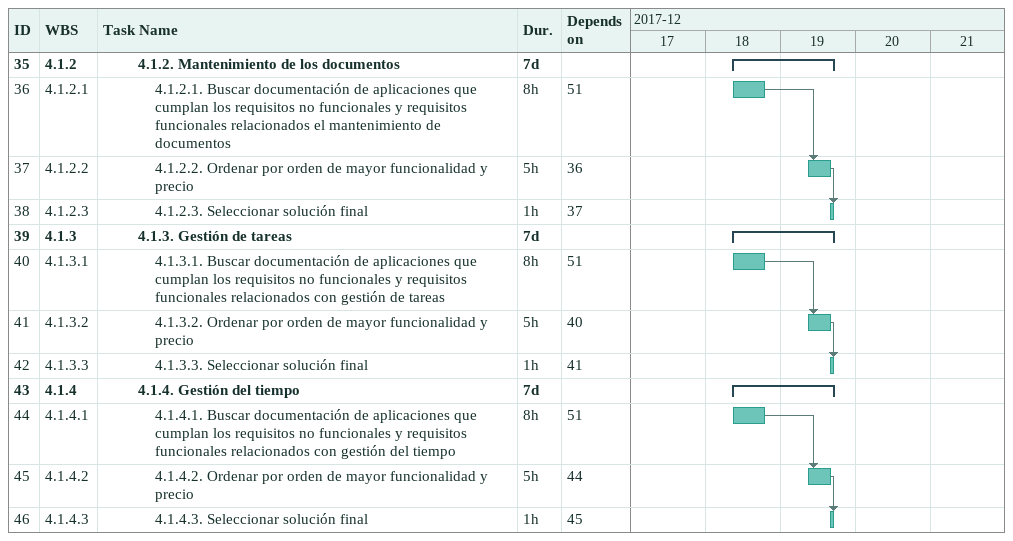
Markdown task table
| ID | WBS | Task | Duration | Start | Finish | Predecessors |
|---|---|---|---|---|---|---|
| 35 | 4.1.2 | **4.1.2. Mantenimiento de los documentos** | 7d | 2017-12-18 | 2017-12-19 |  |
| 36 | 4.1.2.1 | 4.1.2.1. Buscar documentación de aplicaciones que cumplan los requisitos no funcionales y requisitos funcionales relacionados el mantenimiento de documentos | 8h | 2017-12-18 | 2017-12-18 | 51 |
| 37 | 4.1.2.2 | 4.1.2.2. Ordenar por orden de mayor funcionalidad y precio | 5h | 2017-12-19 | 2017-12-19 | 36 |
| 38 | 4.1.2.3 | 4.1.2.3. Seleccionar solución final | 1h | 2017-12-19 | 2017-12-19 | 37 |
| 39 | 4.1.3 | **4.1.3. Gestión de tareas** | 7d | 2017-12-18 | 2017-12-19 |  |
| 40 | 4.1.3.1 | 4.1.3.1. Buscar documentación de aplicaciones que cumplan los requisitos no funcionales y requisitos funcionales relacionados con gestión de tareas | 8h | 2017-12-18 | 2017-12-18 | 51 |
| 41 | 4.1.3.2 | 4.1.3.2. Ordenar por orden de mayor funcionalidad y precio | 5h | 2017-12-19 | 2017-12-19 | 40 |
| 42 | 4.1.3.3 | 4.1.3.3. Seleccionar solución final | 1h | 2017-12-19 | 2017-12-19 | 41 |
| 43 | 4.1.4 | **4.1.4. Gestión del tiempo** | 7d | 2017-12-18 | 2017-12-19 |  |
| 44 | 4.1.4.1 | 4.1.4.1. Buscar documentación de aplicaciones que cumplan los requisitos no funcionales y requisitos funcionales relacionados con gestión del tiempo | 8h | 2017-12-18 | 2017-12-18 | 51 |
| 45 | 4.1.4.2 | 4.1.4.2. Ordenar por orden de mayor funcionalidad y precio | 5h | 2017-12-19 | 2017-12-19 | 44 |
| 46 | 4.1.4.3 | 4.1.4.3. Seleccionar solución final | 1h | 2017-12-19 | 2017-12-19 | 45 |
